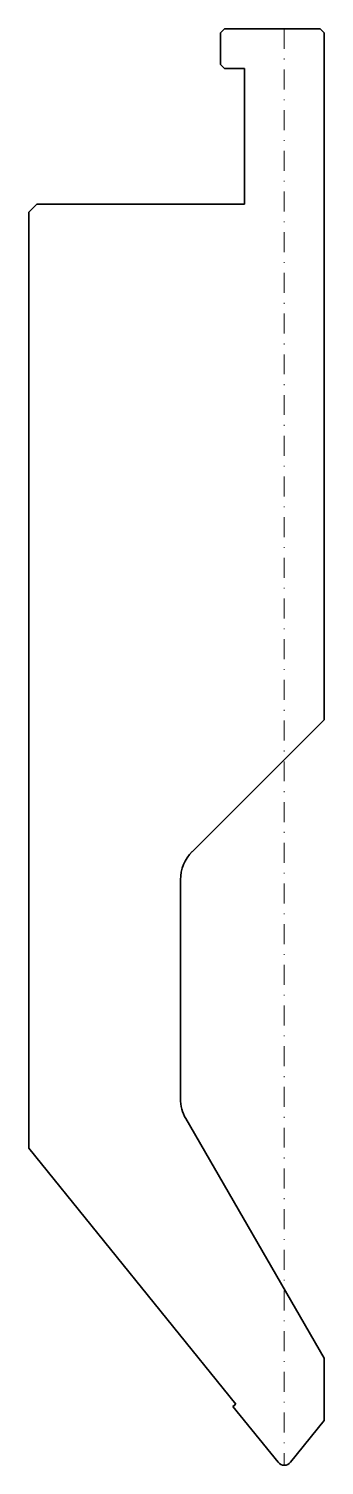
# Model space of a CAD drawing. Header units: millimetres. Extents: x -32 to 5, y 0 to 180.
import ezdxf

# ---------------------------------------------------------------- set-up
doc = ezdxf.new("R2010")
doc.units = ezdxf.units.MM
doc.header["$LTSCALE"] = 5
doc.linetypes.add('AUSGEZOGEN', pattern=[0])
doc.linetypes.add('DASHDOT', pattern=[1, 0.5, -0.25, 0, -0.25])
doc.layers.add('2', color=7, linetype='Continuous')

msp = doc.modelspace()

# ---------------------------------------------------------------- linework, layer by layer
at = {"layer": '2', "color": 7, "linetype": 'AUSGEZOGEN', "lineweight": 35}
for p, q in [((-7.5, 180), (-8, 179.5)), ((-8, 179.5), (-8, 175.5)), ((4.5, 180), (-7.5, 180)), ((5, 179.5), (4.5, 180)), ((5, 93.42), (5, 179.5)), ((-8, 175.5), (-7.5, 175)), ((-7.5, 175), (-5, 175)), ((-5, 175), (-5, 158)), ((-31, 158), (-32, 157)), ((-32, 157), (-32, 39.72)), ((-5, 158), (-31, 158)), ((-11.54, 76.88), (5, 93.42)), ((-13, 45.93), (-13, 73.35)), ((5, 13.42), (-12.33, 43.43)), ((-32, 39.72), (-6.05, 7.67)), ((5, 5.59), (5, 13.42)), ((-6.05, 7.67), (-6.43, 7.36)), ((-6.43, 7.36), (-0.78, 0.37)), ((0.78, 0.37), (5, 5.59))]:
    msp.add_line(p, q, dxfattribs=at)
at = {"layer": '2', "color": 7, "linetype": 'DASHDOT', "lineweight": 18}
msp.add_line((0, 180), (0, 0), dxfattribs=at)
at = {"layer": '2', "color": 7, "linetype": 'AUSGEZOGEN', "lineweight": 35}
for centre, radius, start, end in [((-8, 73.35), 5, 135, 180), ((-8, 45.93), 5, 180, 210), ((0, 1), 1, 219, 321)]:
    msp.add_arc(centre, radius, start, end, dxfattribs=at)

doc.saveas('drawing.dxf')
